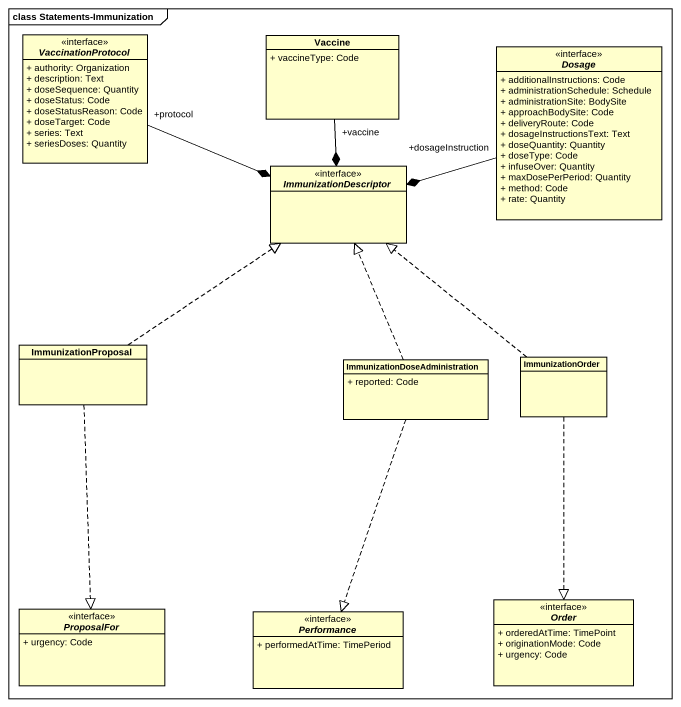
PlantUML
@startuml
mainframe class Statements-Immunization
hide circle
hide empty members
skinparam classAttributeIconSize 0
interface VaccinationProtocol {
  + authority: Organization
  + description: Text
  + doseSequence: Quantity
  + doseStatus: Code
  + doseStatusReason: Code
  + doseTarget: Code
  + series: Text
  + seriesDoses: Quantity
}
class Vaccine {
  + vaccineType: Code
}
interface Dosage {
  + additionalInstructions: Code
  + administrationSchedule: Schedule
  + administrationSite: BodySite
  + approachBodySite: Code
  + deliveryRoute: Code
  + dosageInstructionsText: Text
  + doseQuantity: Quantity
  + doseType: Code
  + infuseOver: Quantity
  + maxDosePerPeriod: Quantity
  + method: Code
  + rate: Quantity
}
interface ImmunizationDescriptor
class ImmunizationProposal
class ImmunizationOrder
class "ImmunizationDoseAdministration" as ImmunizationDoseAdministrati {
  + reported: Code
}
interface ProposalFor {
  + urgency: Code
}
interface Performance {
  + performedAtTime: TimePeriod
}
interface Order {
  + orderedAtTime: TimePoint
  + originationMode: Code
  + urgency: Code
}
VaccinationProtocol "+protocol" -right-* ImmunizationDescriptor
Vaccine "+vaccine" --* ImmunizationDescriptor
Dosage "+dosageInstruction" -left-* ImmunizationDescriptor
ImmunizationProposal .up.|> ImmunizationDescriptor
ImmunizationProposal ..|> ProposalFor
ImmunizationOrder .up.|> ImmunizationDescriptor
ImmunizationOrder ..|> Order
ImmunizationDoseAdministrati .up.|> ImmunizationDescriptor
ImmunizationDoseAdministrati ..|> Performance
@enduml
